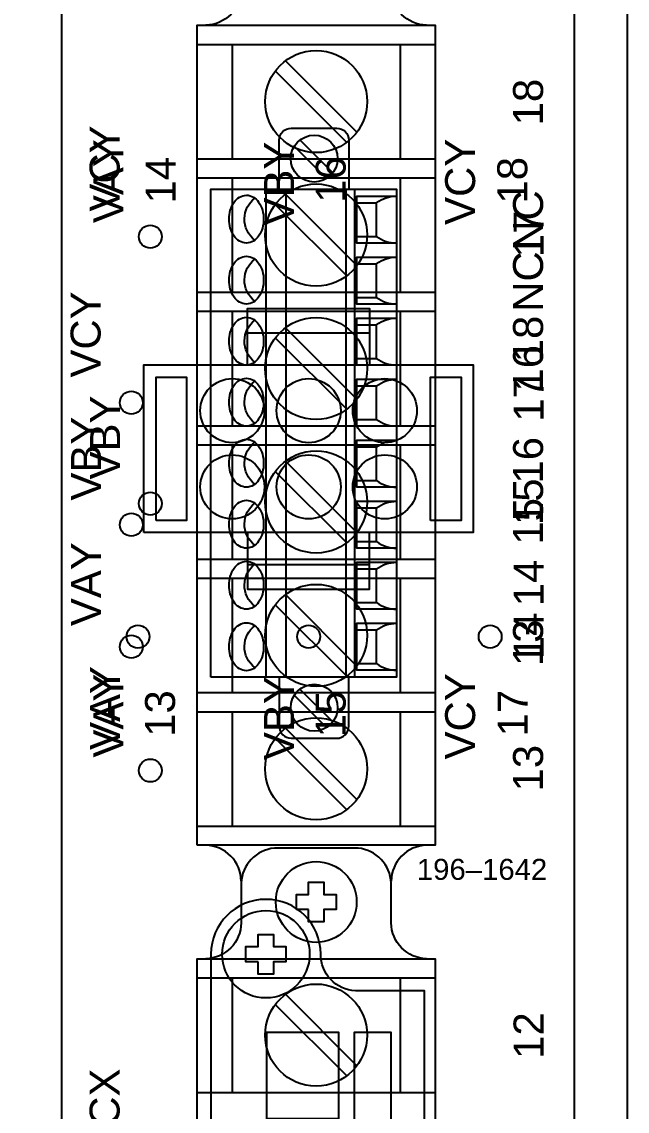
# Model space of a CAD drawing. Extents: x 1 to 47, y 1 to 35.
# Drawn here: x 33.531 to 35.517, y 8.927 to 12.498 of the extents above; entities that cross this region are included whole.
import ezdxf

# ---------------------------------------------------------------- set-up
doc = ezdxf.new("R2010")
doc.units = 0
doc.header["$MEASUREMENT"] = 0
for name, color, linetype in [('1_01__1-X__SCREW-TERMINAL_', 7, 'CONTINUOUS'), ('1_02__2-X__CONNECTORIZED_R', 7, 'CONTINUOUS'), ('1_03__1-1__SCREW-TERMINAL_', 7, 'CONTINUOUS'), ('1_04__2-1__CONNECTORIZED_R', 7, 'CONTINUOUS'), ('7_00______DWG_', 7, 'CONTINUOUS')]:
    doc.layers.add(name, color=color, linetype=linetype)
doc.styles.add('ARIAL', font='arial.ttf')

msp = doc.modelspace()

# ---------------------------------------------------------------- linework, layer by layer
at = {"layer": '1_01__1-X__SCREW-TERMINAL_'}
for points in [[(34.8898, 15.9991), (35.2928, 15.9991, -0.414214), (35.3428, 15.9491), (35.3428, 3.2878, -0.414214), (35.2928, 3.2378), (33.7128, 3.2378, -0.414214), (33.6628, 3.2878), (33.6628, 15.9491, -0.414214), (33.7128, 15.9991), (34.6847, 15.9991)], [(34.8589, 12.4868, -0.403969), (34.743, 12.6047), (34.7429, 12.7349, 0.374201), (34.6342, 12.8495), (34.3598, 12.8495, 0.374201), (34.251, 12.7349), (34.251, 12.6047, -0.403969), (34.1351, 12.4868)], [(34.251, 9.681, 0.403969), (34.1351, 9.799)], [(34.8589, 9.4267, -0.403969), (34.743, 9.5446), (34.7429, 9.6748, 0.374201), (34.6342, 9.7894), (34.3598, 9.7894, 0.374201), (34.251, 9.6748), (34.251, 9.5446, -0.403969), (34.1351, 9.4267)], [(34.8589, 9.799, 0.403969), (34.743, 9.681)]]:
    msp.add_lwpolyline(points, format="xyb", dxfattribs=at)
for points in [[(34.107, 9.799), (34.107, 12.4866), (34.887, 12.4866), (34.887, 9.799)], [(34.4722, 9.5879), (34.4319, 9.5879), (34.4319, 9.6378), (34.4722, 9.6378), (34.4722, 9.678), (34.5221, 9.678), (34.5221, 9.6378), (34.5621, 9.6378), (34.5621, 9.5879), (34.5221, 9.5879), (34.5221, 9.5477), (34.4722, 9.5477)], [(34.107, 6.7389), (34.107, 9.4265), (34.887, 9.4265), (34.887, 6.7389)]]:
    msp.add_lwpolyline(points, close=True, dxfattribs=at)
for points in [[(34.107, 12.424), (34.887, 12.424)], [(34.2221, 12.049), (34.2221, 12.424)], [(34.7719, 12.424), (34.7719, 12.049)], [(34.3965, 12.3704), (34.6306, 12.1363)], [(34.363, 12.337), (34.5972, 12.1028)], [(34.107, 12.049), (34.887, 12.049)], [(34.107, 11.9867), (34.887, 11.9867)], [(34.2221, 11.6117), (34.2221, 11.9867)], [(34.7719, 11.9867), (34.7719, 11.6117)], [(34.3965, 11.9329), (34.6306, 11.6987)], [(34.363, 11.8995), (34.5972, 11.6653)], [(34.107, 11.6117), (34.887, 11.6117)], [(34.107, 11.5492), (34.887, 11.5492)], [(34.2221, 11.1742), (34.2221, 11.5492)], [(34.7719, 11.5492), (34.7719, 11.1742)], [(34.3965, 11.4954), (34.6306, 11.2612)], [(34.363, 11.462), (34.5972, 11.2278)], [(34.107, 11.1742), (34.887, 11.1742)], [(34.107, 11.1116), (34.887, 11.1116)], [(34.2221, 10.7366), (34.2221, 11.1116)], [(34.7719, 11.1116), (34.7719, 10.7366)], [(34.3965, 11.0578), (34.6306, 10.8237)], [(34.363, 11.0244), (34.5972, 10.7903)], [(34.107, 10.7366), (34.887, 10.7366)], [(34.107, 10.6741), (34.887, 10.6741)], [(34.2221, 10.2991), (34.2221, 10.6741)], [(34.7719, 10.6741), (34.7719, 10.2991)], [(34.3965, 10.6205), (34.6306, 10.3863)], [(34.363, 10.5871), (34.5972, 10.3529)], [(34.107, 10.2991), (34.887, 10.2991)], [(34.107, 10.2366), (34.887, 10.2366)], [(34.2221, 9.8616), (34.2221, 10.2366)], [(34.7719, 10.2366), (34.7719, 9.8616)], [(34.3965, 10.183), (34.6306, 9.9488)], [(34.363, 10.1495), (34.5972, 9.9154)], [(34.107, 9.8616), (34.887, 9.8616)], [(34.107, 9.3639), (34.887, 9.3639)], [(34.2221, 8.9889), (34.2221, 9.3639)], [(34.7719, 9.3639), (34.7719, 8.9889)], [(34.3965, 9.3103), (34.6306, 9.0761)], [(34.363, 9.2769), (34.5972, 9.0427)], [(34.107, 8.9889), (34.887, 8.9889)]]:
    msp.add_lwpolyline(points, dxfattribs=at)
for centre, radius in [((34.4968, 12.2366), 0.1673), ((34.4968, 11.7991), 0.1673), ((33.9531, 11.7938), 0.0375), ((34.4968, 11.3616), 0.1673), ((34.4968, 10.924), 0.1673), ((33.9531, 10.9188), 0.0375), ((34.4968, 10.4867), 0.1673), ((34.4968, 10.0492), 0.1673), ((33.9531, 10.0439), 0.0375), ((34.497, 9.6128), 0.1324), ((34.4968, 9.1765), 0.1673)]:
    msp.add_circle(centre, radius, dxfattribs=at)
at = {"layer": '1_02__2-X__CONNECTORIZED_R'}
for points in [[(34.272, 11.3735), (34.272, 11.5585), (34.672, 11.5585), (34.672, 11.3735)], [(34.272, 11.4786), (34.672, 11.4786)], [(34.272, 10.8237), (34.272, 10.6387), (34.672, 10.6387), (34.672, 10.8237)], [(34.272, 10.7186), (34.672, 10.7186)]]:
    msp.add_lwpolyline(points, dxfattribs=at)
for points in [[(33.932, 10.8237), (33.932, 11.3735), (35.012, 11.3735), (35.012, 10.8237)], [(33.9721, 10.8637), (33.9721, 11.3336), (34.072, 11.3336), (34.072, 10.8637)], [(34.872, 10.8637), (34.872, 11.3336), (34.9721, 11.3336), (34.9721, 10.8637)], [(34.3068, 9.4165), (34.2668, 9.4165), (34.2668, 9.4665), (34.3068, 9.4665), (34.3068, 9.5066), (34.3571, 9.5066), (34.3571, 9.4665), (34.3971, 9.4665), (34.3971, 9.4165), (34.3571, 9.4165), (34.3571, 9.3764), (34.3068, 9.3764), (34.3068, 9.4165)], [(34.3355, 8.9015), (34.3355, 9.1865), (34.5705, 9.1865), (34.5705, 8.9015)], [(34.6221, 8.5665), (34.6221, 9.1865), (34.7421, 9.1865), (34.7421, 8.5665)]]:
    msp.add_lwpolyline(points, close=True, dxfattribs=at)
msp.add_lwpolyline([(34.492, 6.7316, 1), (34.852, 6.7316), (34.8522, 9.3216), (34.6259, 9.3216, -0.405199), (34.512, 9.4415, 0.999995), (34.1519, 9.4415), (34.1521, 6.8516), (34.3781, 6.8516, -0.399232)], format="xyb", close=True, dxfattribs=at)
for centre, radius in [((34.2221, 11.2235), 0.1051), ((34.4722, 11.2235), 0.1051), ((34.7221, 11.2235), 0.1051), ((34.2221, 10.9735), 0.1051), ((34.4722, 10.9735), 0.1051), ((34.7221, 10.9735), 0.1051), ((33.9124, 10.4826), 0.0375), ((34.472, 10.4826), 0.0375), ((35.0675, 10.4826), 0.0375), ((34.332, 9.4415), 0.1433)]:
    msp.add_circle(centre, radius, dxfattribs=at)
at = {"layer": '1_03__1-1__SCREW-TERMINAL_'}
for points in [[(34.3757, 11.9496), (34.3757, 12.1102, -0.414169), (34.4151, 12.1496), (34.5647, 12.1496, -0.414258), (34.604, 12.1102), (34.604, 11.9496)], [(34.2961, 11.7825, -0.001746), (34.296, 11.7827, -0.240907), (34.2617, 11.8528, -0.231198), (34.296, 11.9197, -0.005828), (34.2959, 11.92)], [(34.6302, 11.9047), (34.6953, 11.9047, -0.162853), (34.7603, 11.9264, -1.944453)], [(34.6302, 11.7945), (34.6953, 11.7945, 0.162853), (34.7603, 11.7728, 1.944453)], [(34.2961, 11.5825, -0.001746), (34.296, 11.5827, -0.240907), (34.2617, 11.6528, -0.231198), (34.296, 11.7197, -0.005828), (34.2959, 11.72)], [(34.6302, 11.7047), (34.6953, 11.7047, -0.162853), (34.7603, 11.7264, -1.944453)], [(34.6302, 11.5945), (34.6953, 11.5945, 0.162853), (34.7603, 11.5728, 1.944453)], [(34.2961, 11.3825, -0.001746), (34.296, 11.3827, -0.240907), (34.2617, 11.4528, -0.231198), (34.296, 11.5197, -0.005828), (34.2959, 11.52)], [(34.6302, 11.5047), (34.6953, 11.5047, -0.162853), (34.7603, 11.5264, -1.944453)], [(34.6302, 11.3945), (34.6953, 11.3945, 0.162853), (34.7603, 11.3728, 1.944453)], [(34.6302, 11.3047), (34.6953, 11.3047, -0.162853), (34.7603, 11.3264, -1.944453)], [(34.2961, 11.1825, -0.001746), (34.296, 11.1827, -0.240907), (34.2617, 11.2528, -0.231198), (34.296, 11.3197, -0.005828), (34.2959, 11.32)], [(34.6302, 11.1945), (34.6953, 11.1945, 0.162853), (34.7603, 11.1728, 1.944453)], [(34.2961, 10.9825, -0.001746), (34.296, 10.9827, -0.240907), (34.2617, 11.0528, -0.231198), (34.296, 11.1197, -0.005828), (34.2959, 11.12)], [(34.6302, 11.1047), (34.6953, 11.1047, -0.162853), (34.7603, 11.1264, -1.944453)], [(34.6302, 10.9945), (34.6953, 10.9945, 0.162853), (34.7603, 10.9728, 1.944453)], [(34.2961, 10.7825, -0.001746), (34.296, 10.7827, -0.240907), (34.2617, 10.8528, -0.231198), (34.296, 10.9197, -0.005828), (34.2959, 10.92)], [(34.6302, 10.9047), (34.6953, 10.9047, -0.162853), (34.7603, 10.9264, -1.944453)], [(34.6302, 10.7945), (34.6953, 10.7945, 0.162853), (34.7603, 10.7728, 1.944453)], [(34.2961, 10.5825, -0.001746), (34.296, 10.5827, -0.240907), (34.2617, 10.6528, -0.231198), (34.296, 10.7197, -0.005828), (34.2959, 10.72)], [(34.6302, 10.7047), (34.6953, 10.7047, -0.162853), (34.7603, 10.7264, -1.944453)], [(34.6302, 10.5945), (34.6953, 10.5945, 0.162853), (34.7603, 10.5728, 1.944453)], [(34.2961, 10.381, -0.001746), (34.2959, 10.3811, -0.240907), (34.2617, 10.4512, -0.231198), (34.2959, 10.5181, -0.005828), (34.2959, 10.5184)], [(34.6302, 10.5047), (34.6953, 10.5047, -0.162853), (34.7603, 10.5264, -1.944453)], [(34.6302, 10.3945), (34.6953, 10.3945, 0.162853), (34.7603, 10.3728, 1.944453)], [(34.3757, 10.3496), (34.3757, 10.189, 0.414169), (34.4151, 10.1496), (34.5647, 10.1496, 0.414258), (34.604, 10.189), (34.604, 10.3496)], [(34.8589, 9.4267, -0.403969), (34.743, 9.5446), (34.7429, 9.6748, 0.374201), (34.6342, 9.7894), (34.3598, 9.7894, 0.374201), (34.251, 9.6748), (34.251, 9.5446, -0.403969), (34.1351, 9.4267)]]:
    msp.add_lwpolyline(points, format="xyb", dxfattribs=at)
for points in [[(34.5513, 12.0031), (34.4437, 12.1107)], [(34.5312, 11.9847), (34.4253, 12.0907)], [(34.3332, 10.3496), (34.3332, 11.9496)], [(34.3986, 10.3496), (34.3986, 11.9496)], [(34.5957, 10.3496), (34.5957, 11.9496)], [(34.6235, 10.3496), (34.6235, 11.9496)], [(34.7603, 11.7728), (34.6302, 11.7728), (34.6302, 11.9264), (34.7603, 11.9264)], [(34.6953, 11.7945), (34.6953, 11.9047)], [(34.7603, 11.5728), (34.6302, 11.5728), (34.6302, 11.7264), (34.7603, 11.7264)], [(34.6953, 11.5945), (34.6953, 11.7047)], [(34.7603, 11.3728), (34.6302, 11.3728), (34.6302, 11.5264), (34.7603, 11.5264)], [(34.6953, 11.3945), (34.6953, 11.5047)], [(34.7603, 11.1728), (34.6302, 11.1728), (34.6302, 11.3264), (34.7603, 11.3264)], [(34.6953, 11.1945), (34.6953, 11.3047)], [(34.7603, 10.9728), (34.6302, 10.9728), (34.6302, 11.1264), (34.7603, 11.1264)], [(34.6953, 10.9945), (34.6953, 11.1047)], [(34.7603, 10.7728), (34.6302, 10.7728), (34.6302, 10.9264), (34.7603, 10.9264)], [(34.6953, 10.7945), (34.6953, 10.9047)], [(34.7603, 10.5728), (34.6302, 10.5728), (34.6302, 10.7264), (34.7603, 10.7264)], [(34.6953, 10.5945), (34.6953, 10.7047)], [(34.7603, 10.3728), (34.6302, 10.3728), (34.6302, 10.5264), (34.7603, 10.5264)], [(34.6953, 10.3945), (34.6953, 10.5047)], [(34.5312, 10.1847), (34.4253, 10.2907)], [(34.5513, 10.2031), (34.4437, 10.3107)], [(34.107, 9.3639), (34.887, 9.3639)], [(34.2221, 8.9889), (34.2221, 9.3639)], [(34.7719, 9.3639), (34.7719, 8.9889)], [(34.3965, 9.3103), (34.6306, 9.0761)], [(34.363, 9.2769), (34.5972, 9.0427)], [(34.107, 8.9889), (34.887, 8.9889)]]:
    msp.add_lwpolyline(points, dxfattribs=at)
for points in [[(34.1516, 10.3496), (34.1516, 11.9496), (34.7603, 11.9496), (34.7603, 10.3496)], [(34.4722, 9.5879), (34.4319, 9.5879), (34.4319, 9.6378), (34.4722, 9.6378), (34.4722, 9.678), (34.5221, 9.678), (34.5221, 9.6378), (34.5621, 9.6378), (34.5621, 9.5879), (34.5221, 9.5879), (34.5221, 9.5477), (34.4722, 9.5477)], [(34.107, 6.7389), (34.107, 9.4265), (34.887, 9.4265), (34.887, 6.7389)]]:
    msp.add_lwpolyline(points, close=True, dxfattribs=at)
for points in [[(34.2681, 11.7724, -0.244062), (34.228, 11.7955, -0.154167), (34.2114, 11.8512, -0.154167), (34.228, 11.9069, -0.236767), (34.2681, 11.9299, -0.24406), (34.3081, 11.9069, -0.154167), (34.3247, 11.8512, -0.154167), (34.3081, 11.7955, -0.244061)], [(34.2681, 11.5724, -0.244062), (34.228, 11.5955, -0.154167), (34.2114, 11.6512, -0.154167), (34.228, 11.7069, -0.236767), (34.2681, 11.7299, -0.24406), (34.3081, 11.7069, -0.154167), (34.3247, 11.6512, -0.154167), (34.3081, 11.5955, -0.244061)], [(34.2681, 11.3724, -0.244062), (34.228, 11.3955, -0.154167), (34.2114, 11.4512, -0.154167), (34.228, 11.5069, -0.236767), (34.2681, 11.5299, -0.24406), (34.3081, 11.5069, -0.154167), (34.3247, 11.4512, -0.154167), (34.3081, 11.3955, -0.244061)], [(34.2681, 11.1724, -0.244062), (34.228, 11.1955, -0.154167), (34.2114, 11.2512, -0.154167), (34.228, 11.3069, -0.236767), (34.2681, 11.3299, -0.24406), (34.3081, 11.3069, -0.154167), (34.3247, 11.2512, -0.154167), (34.3081, 11.1955, -0.244061)], [(34.2681, 10.9724, -0.244062), (34.228, 10.9955, -0.154167), (34.2114, 11.0512, -0.154167), (34.228, 11.1069, -0.236767), (34.2681, 11.1299, -0.24406), (34.3081, 11.1069, -0.154167), (34.3247, 11.0512, -0.154167), (34.3081, 10.9955, -0.244061)], [(34.2681, 10.7724, -0.244062), (34.228, 10.7955, -0.154167), (34.2114, 10.8512, -0.154167), (34.228, 10.9069, -0.236767), (34.2681, 10.9299, -0.24406), (34.3081, 10.9069, -0.154167), (34.3247, 10.8512, -0.154167), (34.3081, 10.7955, -0.244061)], [(34.2681, 10.5724, -0.244062), (34.228, 10.5955, -0.154167), (34.2114, 10.6512, -0.154167), (34.228, 10.7069, -0.236767), (34.2681, 10.7299, -0.24406), (34.3081, 10.7069, -0.154167), (34.3247, 10.6512, -0.154167), (34.3081, 10.5955, -0.244061)], [(34.268, 10.3709, -0.244062), (34.228, 10.3939, -0.154167), (34.2114, 10.4496, -0.154167), (34.228, 10.5053, -0.236767), (34.268, 10.5284, -0.24406), (34.3081, 10.5053, -0.154167), (34.3247, 10.4496, -0.154167), (34.3081, 10.3939, -0.244061)]]:
    msp.add_lwpolyline(points, format="xyb", close=True, dxfattribs=at)
for centre, radius in [((34.4902, 12.0496), 0.0768), ((33.8907, 11.2496), 0.0375), ((33.8907, 10.8496), 0.0375), ((33.8907, 10.4496), 0.0375), ((34.4902, 10.2496), 0.0768), ((34.497, 9.6128), 0.1324), ((34.4968, 9.1765), 0.1673)]:
    msp.add_circle(centre, radius, dxfattribs=at)
at = {"layer": '1_04__2-1__CONNECTORIZED_R'}
for points in [[(34.3757, 11.9496), (34.3757, 12.1102, -0.414169), (34.4151, 12.1496), (34.5647, 12.1496, -0.414258), (34.604, 12.1102), (34.604, 11.9496)], [(34.2961, 11.7825, -0.001746), (34.296, 11.7827, -0.240907), (34.2617, 11.8528, -0.231198), (34.296, 11.9197, -0.005828), (34.2959, 11.92)], [(34.6302, 11.9047), (34.6953, 11.9047, -0.162853), (34.7603, 11.9264, -1.944453)], [(34.6302, 11.7945), (34.6953, 11.7945, 0.162853), (34.7603, 11.7728, 1.944453)], [(34.2961, 11.5825, -0.001746), (34.296, 11.5827, -0.240907), (34.2617, 11.6528, -0.231198), (34.296, 11.7197, -0.005828), (34.2959, 11.72)], [(34.6302, 11.7047), (34.6953, 11.7047, -0.162853), (34.7603, 11.7264, -1.944453)], [(34.6302, 11.5945), (34.6953, 11.5945, 0.162853), (34.7603, 11.5728, 1.944453)], [(34.2961, 11.3825, -0.001746), (34.296, 11.3827, -0.240907), (34.2617, 11.4528, -0.231198), (34.296, 11.5197, -0.005828), (34.2959, 11.52)], [(34.6302, 11.5047), (34.6953, 11.5047, -0.162853), (34.7603, 11.5264, -1.944453)], [(34.6302, 11.3945), (34.6953, 11.3945, 0.162853), (34.7603, 11.3728, 1.944453)], [(34.6302, 11.3047), (34.6953, 11.3047, -0.162853), (34.7603, 11.3264, -1.944453)], [(34.2961, 11.1825, -0.001746), (34.296, 11.1827, -0.240907), (34.2617, 11.2528, -0.231198), (34.296, 11.3197, -0.005828), (34.2959, 11.32)], [(34.6302, 11.1945), (34.6953, 11.1945, 0.162853), (34.7603, 11.1728, 1.944453)], [(34.2961, 10.9825, -0.001746), (34.296, 10.9827, -0.240907), (34.2617, 11.0528, -0.231198), (34.296, 11.1197, -0.005828), (34.2959, 11.12)], [(34.6302, 11.1047), (34.6953, 11.1047, -0.162853), (34.7603, 11.1264, -1.944453)], [(34.6302, 10.9945), (34.6953, 10.9945, 0.162853), (34.7603, 10.9728, 1.944453)], [(34.2961, 10.7825, -0.001746), (34.296, 10.7827, -0.240907), (34.2617, 10.8528, -0.231198), (34.296, 10.9197, -0.005828), (34.2959, 10.92)], [(34.6302, 10.9047), (34.6953, 10.9047, -0.162853), (34.7603, 10.9264, -1.944453)], [(34.6302, 10.7945), (34.6953, 10.7945, 0.162853), (34.7603, 10.7728, 1.944453)], [(34.2961, 10.5825, -0.001746), (34.296, 10.5827, -0.240907), (34.2617, 10.6528, -0.231198), (34.296, 10.7197, -0.005828), (34.2959, 10.72)], [(34.6302, 10.7047), (34.6953, 10.7047, -0.162853), (34.7603, 10.7264, -1.944453)], [(34.6302, 10.5945), (34.6953, 10.5945, 0.162853), (34.7603, 10.5728, 1.944453)], [(34.2961, 10.381, -0.001746), (34.2959, 10.3811, -0.240907), (34.2617, 10.4512, -0.231198), (34.2959, 10.5181, -0.005828), (34.2959, 10.5184)], [(34.6302, 10.5047), (34.6953, 10.5047, -0.162853), (34.7603, 10.5264, -1.944453)], [(34.6302, 10.3945), (34.6953, 10.3945, 0.162853), (34.7603, 10.3728, 1.944453)], [(34.3757, 10.3496), (34.3757, 10.189, 0.414169), (34.4151, 10.1496), (34.5647, 10.1496, 0.414258), (34.604, 10.189), (34.604, 10.3496)]]:
    msp.add_lwpolyline(points, format="xyb", dxfattribs=at)
for points in [[(34.5513, 12.0031), (34.4437, 12.1107)], [(34.5312, 11.9847), (34.4253, 12.0907)], [(34.3332, 10.3496), (34.3332, 11.9496)], [(34.3986, 10.3496), (34.3986, 11.9496)], [(34.5957, 10.3496), (34.5957, 11.9496)], [(34.6235, 10.3496), (34.6235, 11.9496)], [(34.7603, 11.7728), (34.6302, 11.7728), (34.6302, 11.9264), (34.7603, 11.9264)], [(34.6953, 11.7945), (34.6953, 11.9047)], [(34.7603, 11.5728), (34.6302, 11.5728), (34.6302, 11.7264), (34.7603, 11.7264)], [(34.6953, 11.5945), (34.6953, 11.7047)], [(34.7603, 11.3728), (34.6302, 11.3728), (34.6302, 11.5264), (34.7603, 11.5264)], [(34.6953, 11.3945), (34.6953, 11.5047)], [(34.7603, 11.1728), (34.6302, 11.1728), (34.6302, 11.3264), (34.7603, 11.3264)], [(34.6953, 11.1945), (34.6953, 11.3047)], [(34.7603, 10.9728), (34.6302, 10.9728), (34.6302, 11.1264), (34.7603, 11.1264)], [(34.6953, 10.9945), (34.6953, 11.1047)], [(34.7603, 10.7728), (34.6302, 10.7728), (34.6302, 10.9264), (34.7603, 10.9264)], [(34.6953, 10.7945), (34.6953, 10.9047)], [(34.7603, 10.5728), (34.6302, 10.5728), (34.6302, 10.7264), (34.7603, 10.7264)], [(34.6953, 10.5945), (34.6953, 10.7047)], [(34.7603, 10.3728), (34.6302, 10.3728), (34.6302, 10.5264), (34.7603, 10.5264)], [(34.6953, 10.3945), (34.6953, 10.5047)], [(34.5312, 10.1847), (34.4253, 10.2907)], [(34.5513, 10.2031), (34.4437, 10.3107)]]:
    msp.add_lwpolyline(points, dxfattribs=at)
for points in [[(34.1516, 10.3496), (34.1516, 11.9496), (34.7603, 11.9496), (34.7603, 10.3496)], [(34.3068, 9.4165), (34.2668, 9.4165), (34.2668, 9.4665), (34.3068, 9.4665), (34.3068, 9.5066), (34.3571, 9.5066), (34.3571, 9.4665), (34.3971, 9.4665), (34.3971, 9.4165), (34.3571, 9.4165), (34.3571, 9.3764), (34.3068, 9.3764), (34.3068, 9.4165)], [(34.3355, 8.9015), (34.3355, 9.1865), (34.5705, 9.1865), (34.5705, 8.9015)], [(34.6221, 8.5665), (34.6221, 9.1865), (34.7421, 9.1865), (34.7421, 8.5665)]]:
    msp.add_lwpolyline(points, close=True, dxfattribs=at)
for points in [[(34.2681, 11.7724, -0.244062), (34.228, 11.7955, -0.154167), (34.2114, 11.8512, -0.154167), (34.228, 11.9069, -0.236767), (34.2681, 11.9299, -0.24406), (34.3081, 11.9069, -0.154167), (34.3247, 11.8512, -0.154167), (34.3081, 11.7955, -0.244061)], [(34.2681, 11.5724, -0.244062), (34.228, 11.5955, -0.154167), (34.2114, 11.6512, -0.154167), (34.228, 11.7069, -0.236767), (34.2681, 11.7299, -0.24406), (34.3081, 11.7069, -0.154167), (34.3247, 11.6512, -0.154167), (34.3081, 11.5955, -0.244061)], [(34.2681, 11.3724, -0.244062), (34.228, 11.3955, -0.154167), (34.2114, 11.4512, -0.154167), (34.228, 11.5069, -0.236767), (34.2681, 11.5299, -0.24406), (34.3081, 11.5069, -0.154167), (34.3247, 11.4512, -0.154167), (34.3081, 11.3955, -0.244061)], [(34.2681, 11.1724, -0.244062), (34.228, 11.1955, -0.154167), (34.2114, 11.2512, -0.154167), (34.228, 11.3069, -0.236767), (34.2681, 11.3299, -0.24406), (34.3081, 11.3069, -0.154167), (34.3247, 11.2512, -0.154167), (34.3081, 11.1955, -0.244061)], [(34.2681, 10.9724, -0.244062), (34.228, 10.9955, -0.154167), (34.2114, 11.0512, -0.154167), (34.228, 11.1069, -0.236767), (34.2681, 11.1299, -0.24406), (34.3081, 11.1069, -0.154167), (34.3247, 11.0512, -0.154167), (34.3081, 10.9955, -0.244061)], [(34.2681, 10.7724, -0.244062), (34.228, 10.7955, -0.154167), (34.2114, 10.8512, -0.154167), (34.228, 10.9069, -0.236767), (34.2681, 10.9299, -0.24406), (34.3081, 10.9069, -0.154167), (34.3247, 10.8512, -0.154167), (34.3081, 10.7955, -0.244061)], [(34.2681, 10.5724, -0.244062), (34.228, 10.5955, -0.154167), (34.2114, 10.6512, -0.154167), (34.228, 10.7069, -0.236767), (34.2681, 10.7299, -0.24406), (34.3081, 10.7069, -0.154167), (34.3247, 10.6512, -0.154167), (34.3081, 10.5955, -0.244061)], [(34.268, 10.3709, -0.244062), (34.228, 10.3939, -0.154167), (34.2114, 10.4496, -0.154167), (34.228, 10.5053, -0.236767), (34.268, 10.5284, -0.24406), (34.3081, 10.5053, -0.154167), (34.3247, 10.4496, -0.154167), (34.3081, 10.3939, -0.244061)], [(34.492, 6.7316, 1), (34.852, 6.7316), (34.8522, 9.3216), (34.6259, 9.3216, -0.405199), (34.512, 9.4415, 0.999995), (34.1519, 9.4415), (34.1521, 6.8516), (34.3781, 6.8516, -0.399232)]]:
    msp.add_lwpolyline(points, format="xyb", close=True, dxfattribs=at)
for centre, radius in [((34.4902, 12.0496), 0.0768), ((33.8907, 11.2496), 0.0375), ((33.8907, 10.8496), 0.0375), ((33.8907, 10.4496), 0.0375), ((34.4902, 10.2496), 0.0768), ((34.332, 9.4415), 0.1433)]:
    msp.add_circle(centre, radius, dxfattribs=at)
at = {"layer": '7_00______DWG_'}
msp.add_lwpolyline([(27.057, 3.0726), (27.057, 20.1626, -0.377157), (27.147, 20.2426), (35.427, 20.2426, -0.414213), (35.517, 20.1526), (35.517, 3.0826, -0.414213), (35.427, 2.9926), (27.147, 2.9926, -0.377161)], format="xyb", close=True, dxfattribs=at)
msp.add_lwpolyline([(34.8898, 15.9991), (35.2928, 15.9991, -0.414214), (35.3428, 15.9491), (35.3428, 3.2878, -0.414214), (35.2928, 3.2378), (33.7128, 3.2378, -0.414214), (33.6628, 3.2878), (33.6628, 15.9491, -0.414214), (33.7128, 15.9991), (34.6847, 15.9991)], format="xyb", dxfattribs=at)

# ---------------------------------------------------------------- texts
at = {"layer": '1_01__1-X__SCREW-TERMINAL_', "style": 'ARIAL'}
for s, p in [('18', (35.241, 12.1585)), ('VCY', (33.8523, 11.8761)), ('17', (35.2426, 11.7263)), ('16', (35.241, 11.2859)), ('VBY', (33.8539, 10.998)), ('15', (35.241, 10.8483)), ('14', (35.2426, 10.4087)), ('VAY', (33.8539, 10.1114)), ('13', (35.241, 9.975))]:
    msp.add_text(s, height=0.09833, rotation=90, dxfattribs=at).set_placement(p)
at = {"layer": '1_02__2-X__CONNECTORIZED_R', "style": 'ARIAL'}
for s, p in [('VAY', (33.8647, 11.8383)), ('VCY', (35.0182, 11.8323)), ('VBY', (34.4243, 11.8302)), ('14', (34.0357, 11.9024)), ('16', (34.5937, 11.9046)), ('18', (35.1892, 11.9022)), ('VAY', (33.8647, 10.0863)), ('VCY', (35.0182, 10.0803)), ('VBY', (34.4243, 10.0782)), ('13', (34.0341, 10.1542)), ('15', (34.5937, 10.1526)), ('17', (35.1908, 10.1555))]:
    msp.add_text(s, height=0.09833, rotation=90, dxfattribs=at).set_placement(p)
msp.add_text('196–1642', height=0.06883, dxfattribs=at).set_placement((34.827, 9.6854))
at = {"layer": '1_03__1-1__SCREW-TERMINAL_', "style": 'ARIAL'}
for s, p in [('NC', (35.241, 11.7474)), ('NC', (35.241, 11.5474)), ('VCY', (33.7899, 11.3319)), ('18', (35.241, 11.382)), ('17', (35.2426, 11.1872)), ('VBY', (33.7914, 10.9288)), ('16', (35.241, 10.9843)), ('15', (35.241, 10.7843)), ('VAY', (33.7914, 10.5172)), ('14', (35.2426, 10.5822)), ('13', (35.241, 10.386))]:
    msp.add_text(s, height=0.09833, rotation=90, dxfattribs=at).set_placement(p)
at = {"layer": '1_04__2-1__CONNECTORIZED_R', "style": 'ARIAL'}
for s, p in [('NC', (35.241, 11.7474)), ('NC', (35.241, 11.5474)), ('VCY', (33.7899, 11.3319)), ('18', (35.241, 11.382)), ('17', (35.2426, 11.1872)), ('VBY', (33.7914, 10.9288)), ('16', (35.241, 10.9843)), ('15', (35.241, 10.7843)), ('VAY', (33.7914, 10.5172)), ('14', (35.2426, 10.5822)), ('13', (35.241, 10.386))]:
    msp.add_text(s, height=0.09833, rotation=90, dxfattribs=at).set_placement(p)
at = {"layer": '7_00______DWG_', "style": 'ARIAL'}
for s, p in [('12', (35.2426, 9.0986)), ('ICX', (33.8523, 8.8379))]:
    msp.add_text(s, height=0.09833, rotation=90, dxfattribs=at).set_placement(p)

doc.saveas('drawing.dxf')
